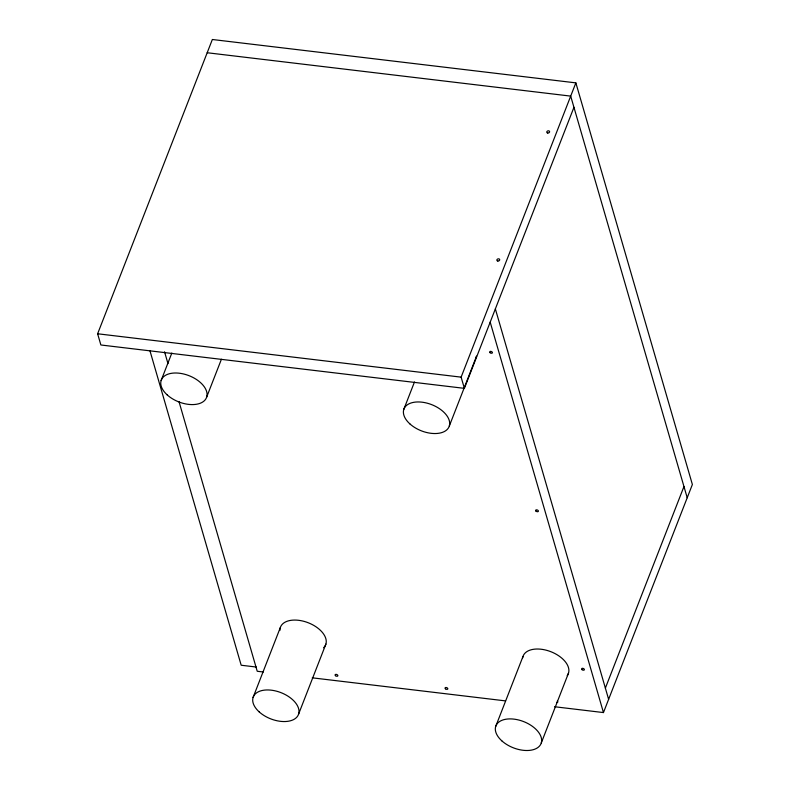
<?xml version="1.0" encoding="UTF-8"?>
<svg xmlns="http://www.w3.org/2000/svg" width="790" height="790" viewBox="0 0 790 790"><rect width="100%" height="100%" fill="white"/><g stroke="black" fill="none" stroke-linecap="round" stroke-linejoin="round"><path stroke-width="1.19" d="M573.945 107.322L464.382 388.354L100.873 344.983L97.624 333.775L212.352 39.5L575.861 82.871L692.376 484.507L603.461 712.57L554.521 706.734M161.111 380.543L171.835 353.051M206.684 397.044L221.427 359.243M253.067 697.501L280.312 627.606M403.749 409.497L414.474 381.995M298.64 714.002L325.885 644.107M464.382 388.354L461.123 377.146L575.861 82.871M449.322 425.998L476.577 356.102A24.243 14.082 21.3 0 1 476.044 357.416M495.705 726.445L522.95 656.559M541.278 742.946L568.524 673.06M605.367 688.12L683.962 486.541M207.197 52.742L570.696 96.113L687.211 497.749M97.624 333.775L461.123 377.146M256.375 667.046L241.187 665.239L149.932 350.681M263.337 671.994L257.224 671.263L178.965 401.508M312.277 677.83L505.58 700.898M495.36 308.9L608.626 699.328M490.195 322.142L603.461 712.57M164.547 351.817L167.984 363.647M522.654 657.922A24.243 14.082 21.3 0 1 551.074 651.78A24.243 14.082 21.3 0 1 567.22 675.598M557.286 701.086A1.452 0.849 21.3 0 1 557.72 702.132A1.452 0.849 21.3 0 1 556.545 702.468M279.937 630.361A24.243 14.082 21.3 0 1 308.515 622.866A24.243 14.082 21.3 0 1 323.584 647.78M501.798 740.823A24.243 14.082 21.3 0 0 540.745 744.259A24.243 14.082 21.3 0 0 512.917 719.019A24.243 14.082 21.3 0 0 501.798 740.823M409.852 423.865A24.243 14.082 21.3 0 0 448.789 427.301A24.243 14.082 21.3 0 0 420.971 402.071A24.243 14.082 21.3 0 0 409.852 423.865M445.432 688.791A1.452 0.849 21.3 0 0 447.772 688.999A1.452 0.849 21.3 0 0 446.103 687.488A1.452 0.849 21.3 0 0 445.432 688.791M335.474 675.677A1.452 0.849 21.3 0 0 337.814 675.885A1.452 0.849 21.3 0 0 336.145 674.364A1.452 0.849 21.3 0 0 335.474 675.677M490.047 352.666A1.452 0.849 21.3 0 0 492.377 352.873A1.452 0.849 21.3 0 0 490.709 351.362A1.452 0.849 21.3 0 0 490.047 352.666M536.015 511.14A1.452 0.849 21.3 0 0 538.355 511.347A1.452 0.849 21.3 0 0 536.687 509.836A1.452 0.849 21.3 0 0 536.015 511.14M581.993 669.624A1.452 0.849 21.3 0 0 584.333 669.831A1.452 0.849 21.3 0 0 582.664 668.31A1.452 0.849 21.3 0 0 581.993 669.624M497.779 261.026A1.452 1.086 -16.2 0 0 499.675 259.564A1.452 1.086 -16.2 0 0 497.354 259.199A1.452 1.086 -16.2 0 0 497.779 261.026M547.687 133.016A1.452 1.086 -16.2 0 0 549.583 131.555A1.452 1.086 -16.2 0 0 547.263 131.189A1.452 1.086 -16.2 0 0 547.687 133.016M167.213 394.911A24.243 14.082 21.3 0 0 206.15 398.358A24.243 14.082 21.3 0 0 178.333 373.117A24.243 14.082 21.3 0 0 167.213 394.911M259.16 711.869A24.243 14.082 21.3 0 0 298.106 715.306A24.243 14.082 21.3 0 0 270.289 690.075A24.243 14.082 21.3 0 0 259.16 711.869"/></g></svg>
